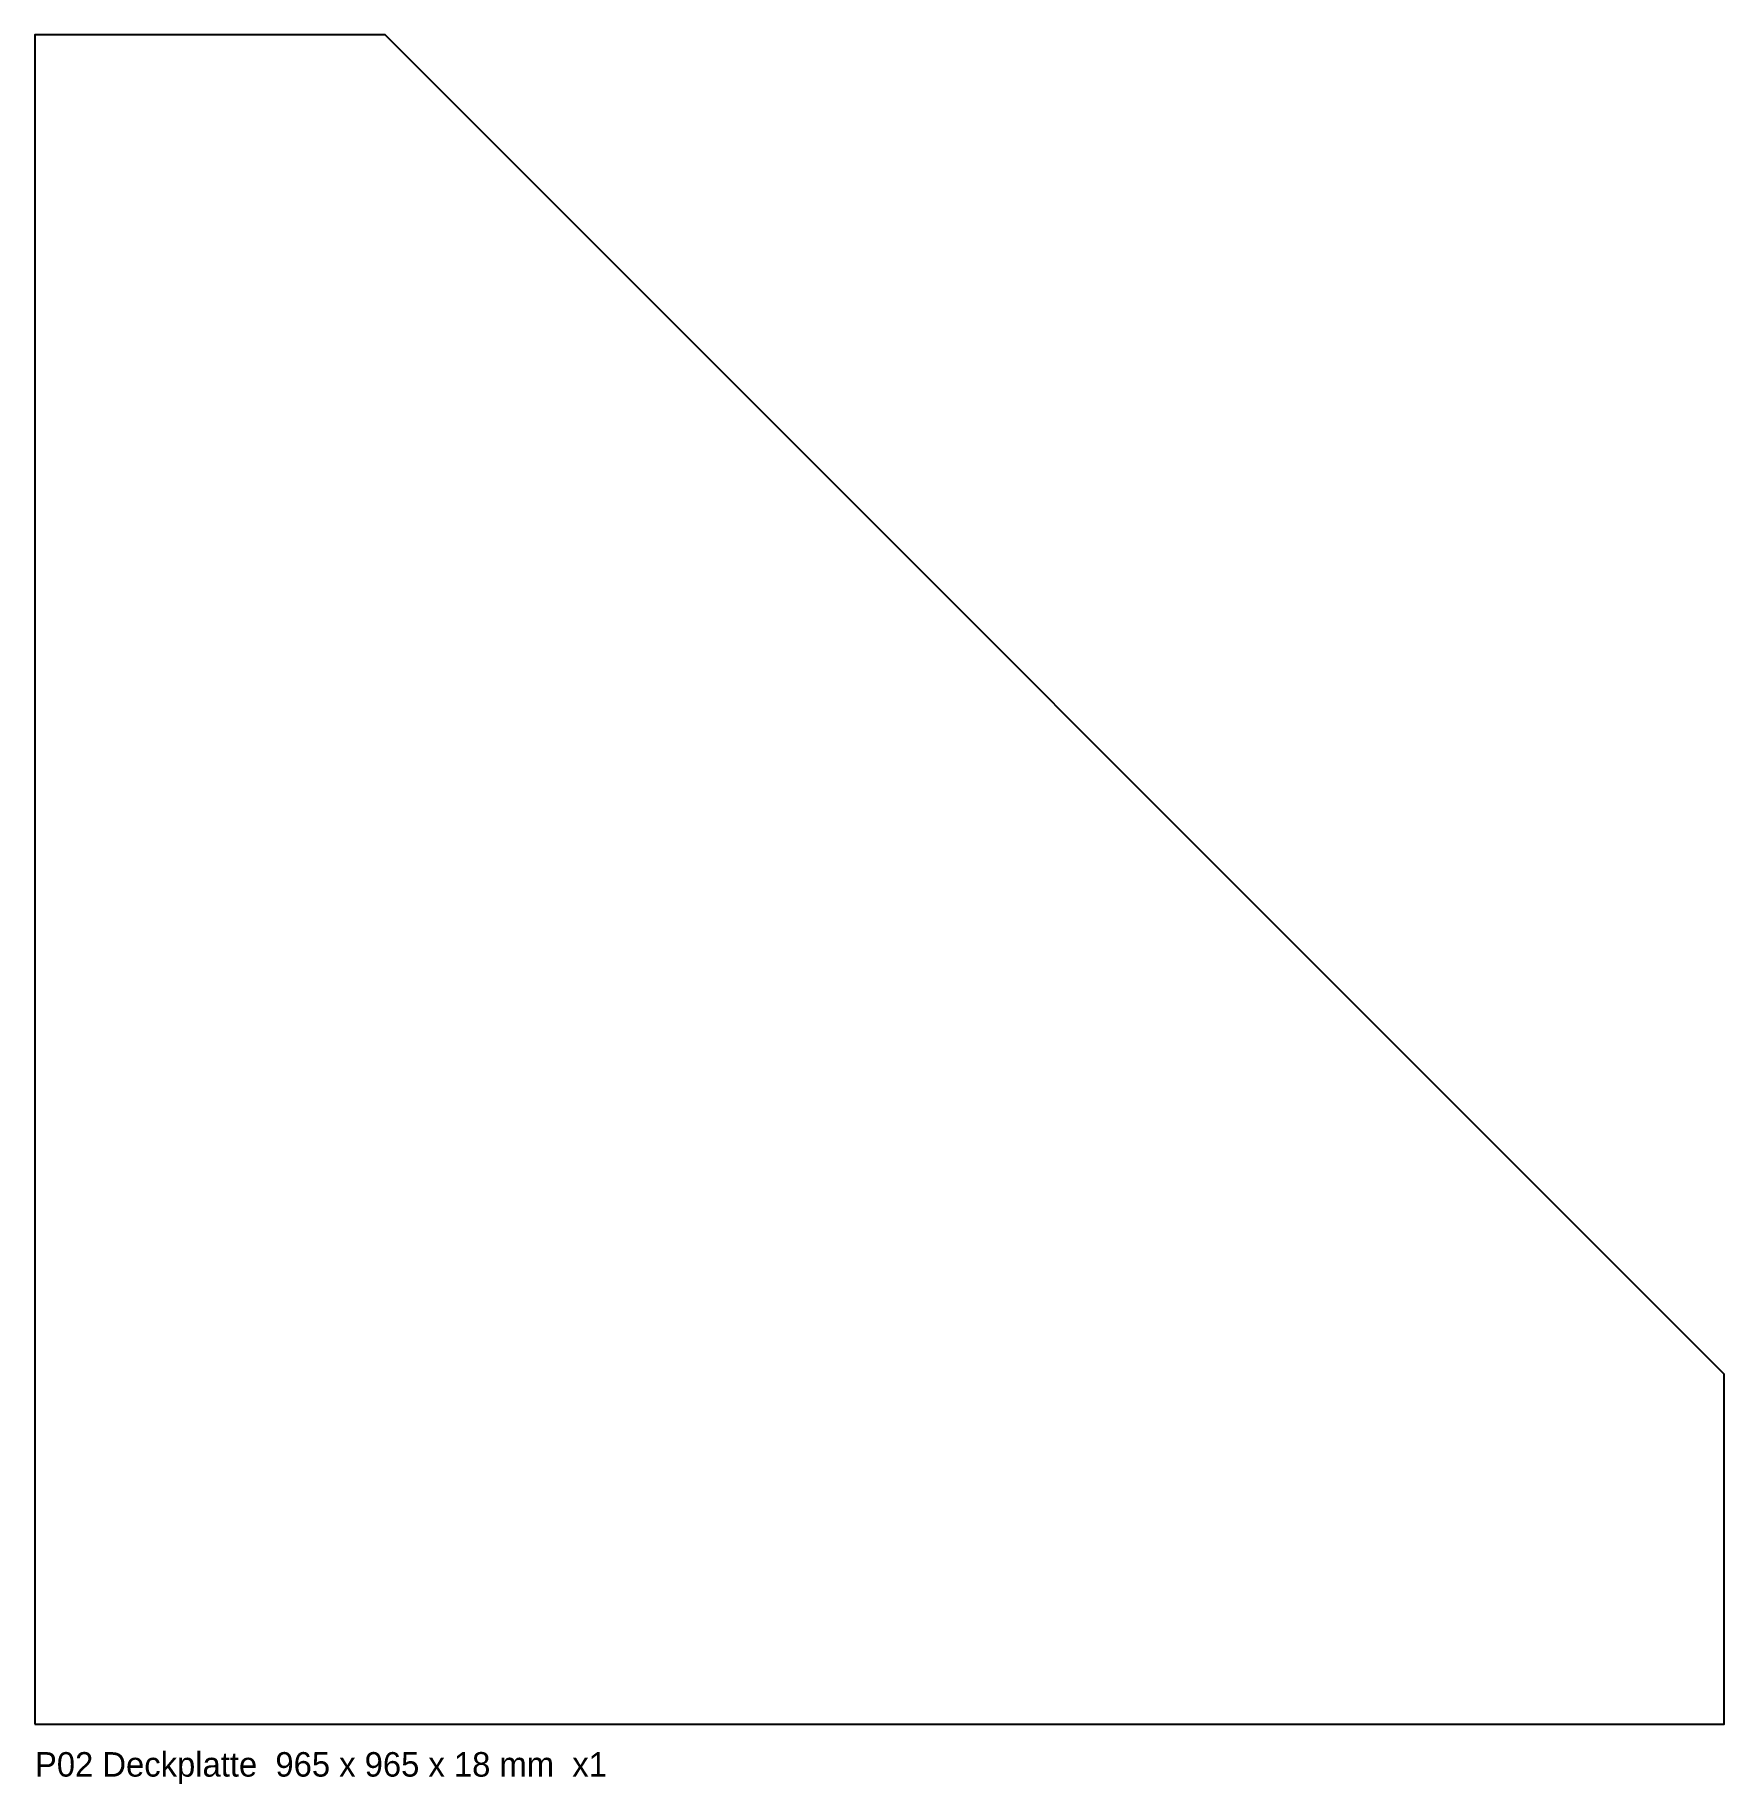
# Model space of a CAD drawing. Header units: millimetres. Extents: x 0 to 965, y -34 to 965.
import ezdxf

# ---------------------------------------------------------------- set-up
doc = ezdxf.new("R2010")
doc.units = ezdxf.units.MM
doc.layers.add('OUTLINE', color=7, linetype='Continuous')
doc.layers.add('TEXT', color=8, linetype='Continuous')

msp = doc.modelspace()

# ---------------------------------------------------------------- linework, layer by layer
at = {"layer": 'OUTLINE'}
msp.add_lwpolyline([(0, 0), (965, 0), (965, 200), (200, 965), (0, 965)], close=True, dxfattribs=at)

# ---------------------------------------------------------------- texts
at = {"layer": 'TEXT'}
msp.add_text('P02 Deckplatte  965 x 965 x 18 mm  x1', height=14, dxfattribs=at).set_placement((0, -30))

doc.saveas('drawing.dxf')
